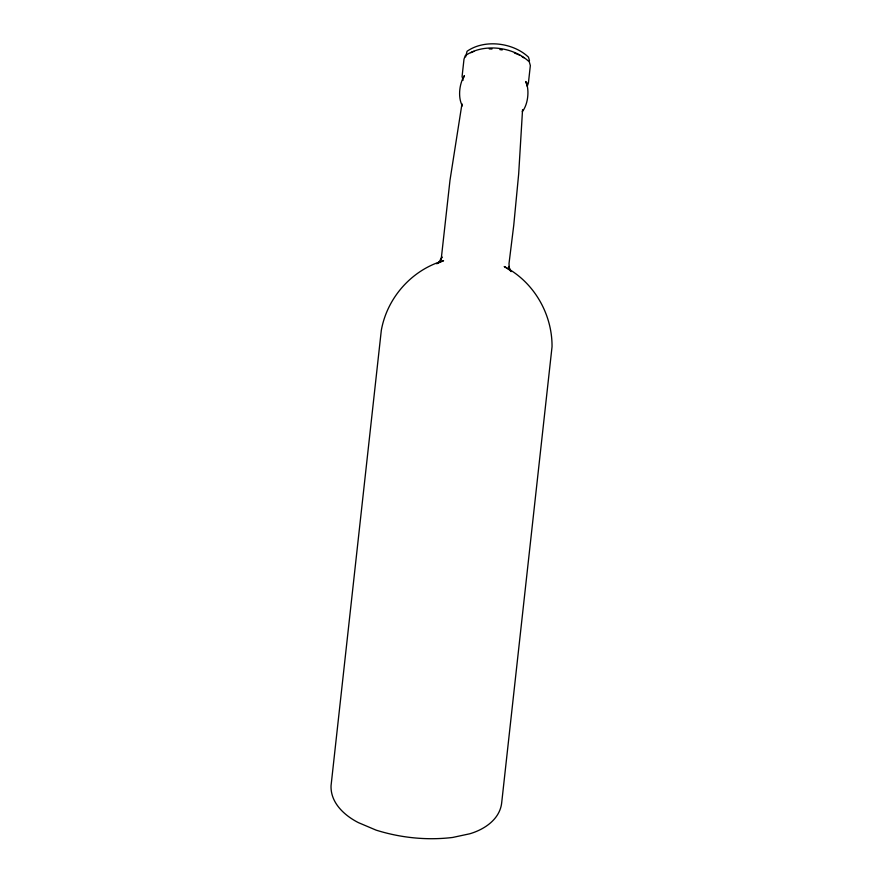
<?xml version="1.0" encoding="UTF-8"?>
<svg xmlns="http://www.w3.org/2000/svg" width="883" height="883" viewBox="0 0 883 883"><rect width="100%" height="100%" fill="white"/><g stroke="black" fill="none" stroke-linecap="round" stroke-linejoin="round"><path stroke-width="1.32" d="M522.559 109.647L518.674 173.94L513.751 225.253L509.005 263.642L509.403 268.664M465.628 56.954L467.063 51.28C484.535 38.94 513.244 42.594 528.487 57.174L529.491 60.684M526.809 85L527.052 82.792M461.975 103.83L449.988 180.298L441.246 258.818M463.597 77.803L464.381 75.607C459.37 83.664 457.67 97.285 462.372 105.938M440.749 260.441L442.008 256.898L438.774 262.582M527.206 86.368L528.42 82.925L530.341 65.552L529.303 61.898C513.398 46.689 483.442 42.87 465.209 55.75L463.994 59.183L462.074 76.556L463.122 80.221M522.283 111.688C528.133 104.337 529.679 89.889 525.804 81.501L526.467 83.841M440.44 261.401L436.644 263.719L443.553 260.706C411.721 269.911 387.118 297.781 381.313 330.352L331.037 785.815C330.474 802.824 344.436 815.517 358.399 822.625L376.059 830.119C400.727 837.868 426.942 840.55 452.626 837.459L469.756 833.784C484.612 829.435 500.242 819.038 501.754 802.183L552.041 346.732C552.294 313.752 533.641 281.666 504.204 266.523L510.937 270.849L508.785 268.973L511.136 271.6M470.816 52.715L473.895 51.369M489.259 48.896L491.997 49.006M499.844 49.591L502.195 49.945M514.436 52.969L519.888 55.243M521.875 56.523L523.873 57.803M510.727 270.805L508.718 266.423L509.822 270.297"/></g></svg>
